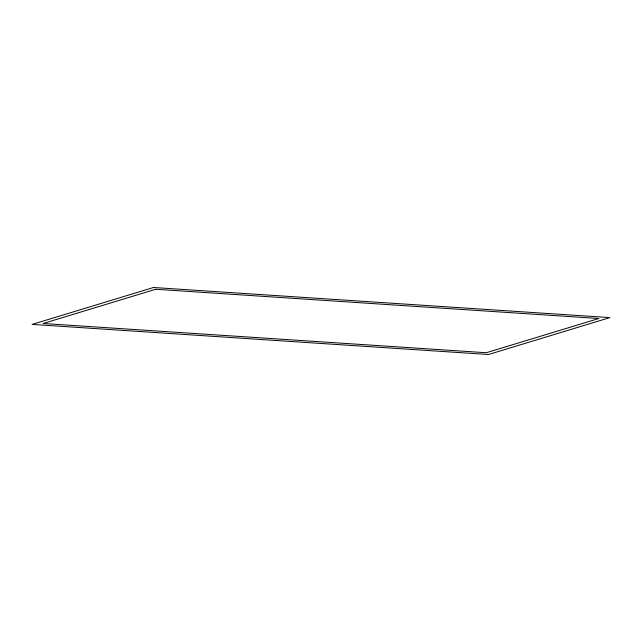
<?xml version="1.0" encoding="UTF-8"?>
<svg xmlns="http://www.w3.org/2000/svg" width="642" height="642" viewBox="0 0 642 642"><rect width="100%" height="100%" fill="white"/><g stroke="black" fill="none" stroke-linecap="round" stroke-linejoin="round"><path stroke-width="0.96" d="M153.502 287.496L32.1 324.403L488.498 354.504L609.9 317.597L153.502 287.496M155.725 289.269L43.158 323.496L486.275 352.731L598.842 318.504L155.725 289.269"/></g></svg>
